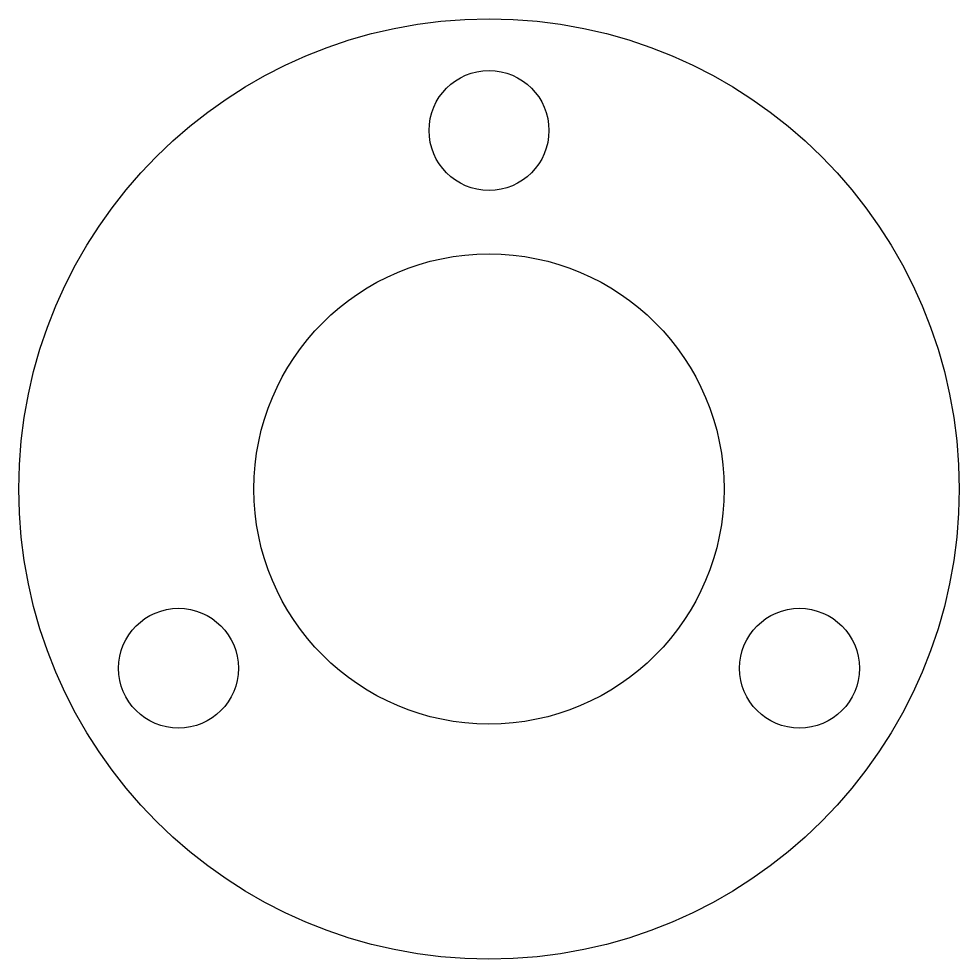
# Model space of a CAD drawing. Header units: millimetres. Extents: x -20 to 20, y -20 to 20.
import ezdxf

# ---------------------------------------------------------------- set-up
doc = ezdxf.new("R2010")
doc.units = ezdxf.units.MM

msp = doc.modelspace()

# ---------------------------------------------------------------- linework, layer by layer
at = {"color": 7, "linetype": 'Continuous', "lineweight": 25}
for centre, radius in [((0, 0), 20), ((0, 15.25), 2.55), ((0, 0), 10), ((-13.207, -7.625), 2.55), ((13.207, -7.625), 2.55)]:
    msp.add_circle(centre, radius, dxfattribs=at)

doc.saveas('drawing.dxf')
